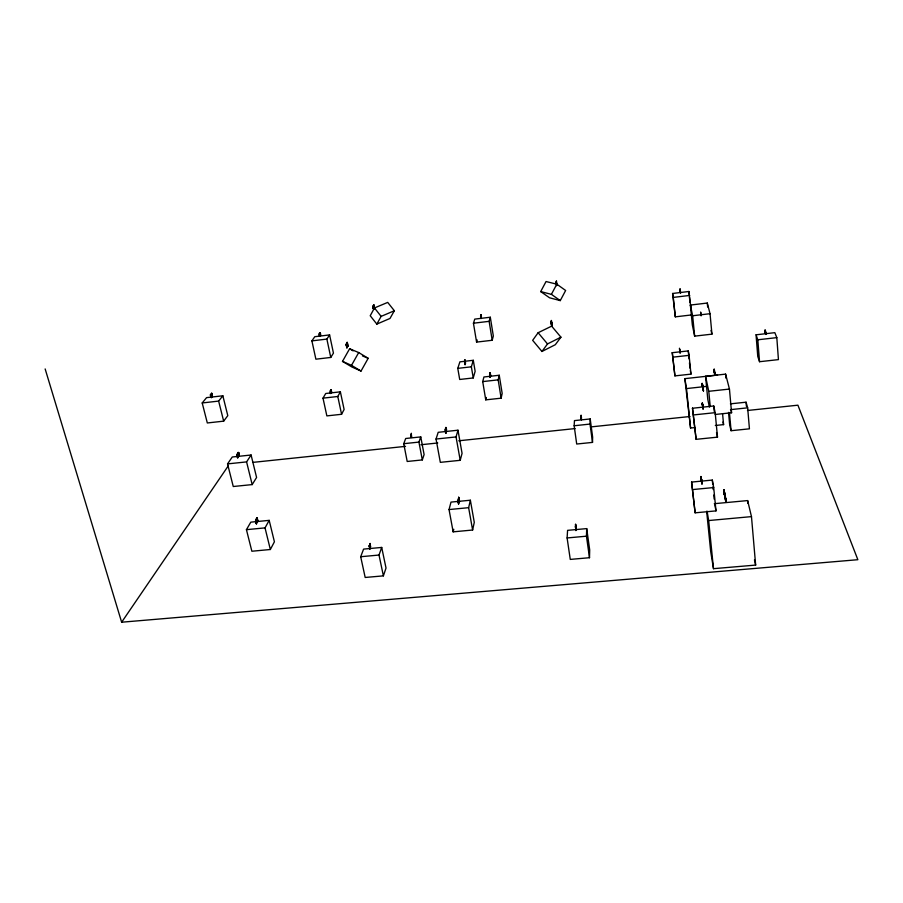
<?xml version="1.0" encoding="UTF-8"?>
<svg xmlns="http://www.w3.org/2000/svg" width="903" height="903" viewBox="0 0 903 903"><rect width="100%" height="100%" fill="white"/><g stroke="black" fill="none" stroke-linecap="round" stroke-linejoin="round"><path stroke-width="1.35" d="M464.514 361.042L465.101 364.756L464.65 361.031M481.276 317.777L481.378 316.185M575.516 527.296L575.911 529.192L575.38 526.268L575.629 527.691M724.714 494.268L725.267 498.14M714.645 372.555L714.363 371.923L714.533 373.108M714.645 372.25L714.736 374.463M764.931 330.351C764.943 328.297 765.462 336.458 765.789 333.41M765.134 330.103L765.439 333.049M765.541 332.214L765.857 334.426M373.165 307.618L373.594 309.289M724.601 493.862L725.448 497.101M724.748 493.851L724.714 494.833M725.211 496.74L724.996 495.307M490.306 377.104L490.126 376.111L490.284 377.296M589.49 557.715L589.693 549.916L586.702 528.605L567.581 530.354L567.107 537.951L570.267 559.409L589.49 557.715L586.453 536.19L586.702 528.605M592.503 442.402L592.639 437.131L590.201 418.947L574.466 420.617L574.15 425.753L576.701 444.028L592.503 442.402L590.031 424.071L590.201 418.947M765.225 330.385L765.575 333.218M210.455 394.893L210.467 395.57M210.444 395.051L210.557 395.412M255.515 520.941L255.752 521.302M765.473 332.631L765.089 332.236M481.197 318.533L481.175 316.897L480.859 318.443M236.981 454.638L236.902 455.496L236.902 454.333M411.181 436.894L410.899 435.528M411.294 437.018L411.339 433.248L411.418 437.052M319.989 336.153C318.601 335.927 319.56 331.209 319.402 335.137M373.334 307.867L373.379 308.431M551.44 323.85L551.598 322.597M702.805 386.371L702.365 385.321M725.583 499.449L724.195 490.893M576.091 527.826C574.839 516.064 576.509 537.274 575.651 527.883M575.888 529.147L575.459 524.406M575.821 530.535L575.854 527.634M581.295 419.703L580.9 416.554L581.408 419.692M581.453 418.958L581.092 415.154L581.498 418.078M255.831 522.103L256 523.559M319.594 333.162L320.249 332.755M373.695 308.081L373.481 309.029M373.221 306.67L373.289 307.133M410.741 434.998L411.283 437.481M551.225 323.421L551.304 321.897L551.372 324.245M481.367 317.246L481.243 317.653M489.765 374.497L489.855 374.203M255.91 522.419L256.542 523.559M237.85 457.099L237.545 455.834L237.579 457.076M702.365 404.713L702.365 402.93L703.177 409.036L702.229 402.998M702.692 405.729C702.128 400.955 703.211 407.896 702.466 405.65M237.568 455.992L237.636 456.783M481.073 318.251L480.723 315.542L480.588 316.693M702.873 405.944C703.2 408.766 702.466 405.221 702.658 406.576M319.459 335.589L320.159 335.611M680.354 290.698L680.444 292.109M765.033 330.464L765.744 331.333L765.462 333.421M446.229 431.611L446.138 430.336L445.935 430.912M765.575 333.365L765.18 332.857M446.138 430.336C443.779 424.929 446.567 438.779 445.845 430.833M481.265 316.208L480.836 314.65L480.746 316.377M480.893 314.82L481.209 315.858M702.094 383.312L702.455 385.096M702.207 384.531L702.816 387.263L702.274 383.504M320.159 335.058L319.888 333.004L320.339 333.771M320.08 335.239L320.463 334.776M330.317 393.11L330.182 392.229M211.595 394.058L211.212 394.859L211.516 393.381M701.552 479.617L701.766 481.389M702.286 403.731L702.342 404.397M373.763 309.018L373.571 308.205M489.753 375.558L489.957 374.485M445.619 427.74L445.743 428.846M551.248 321.152L551.609 326.107L560.932 337.18L555.322 344.698L541.947 351.47L532.657 340.329L538.132 332.722L551.744 326.096L551.609 324.549M551.981 324.335L551.349 320.418L551.88 325.08M211.37 397.23L211.054 396.293L211.268 397.072M319.91 333.139C318.973 332.744 321.175 332.518 320.554 335.442M551.609 322.743L551.394 322.585M556.756 285.45L556.248 281.397M556.801 284.185L546.044 281.533L540.694 291.579L549.521 297.776L560.266 300.609L565.639 290.484L556.801 284.174L551.394 294.344L540.694 291.579M556.846 284.772L556.462 280.788M556.259 282.244L556.609 285.664M480.972 317.867L480.735 317.574M237.049 455.473L237.241 455.033M465.056 363.965L465.113 363.333L464.966 364.575M239.081 455.247L238.64 455.541M211.471 397.489L211.505 396.902M210.76 395.853L210.681 395.39M714.499 372.375C714.702 369.429 714.149 371.968 714.386 371.02M239.34 455.563L238.968 456.297M238.257 453.306L237.828 454.288L238.155 452.527M445.721 428.451L445.901 428.857M211.55 396.428L210.918 394.679M237.805 453.159L238.674 452.471M472.619 530.027L474.278 522.352L470.361 500.228L451.003 502.102L449.039 509.563L453.148 531.844L472.619 530.027L468.634 507.678L470.361 500.228M501.131 398.178L502.17 393.403L499.246 375.253L483.929 376.98L482.71 381.597L485.746 399.86L501.131 398.178L498.174 379.858L499.246 375.253M446.364 431.442L445.924 428.214M446.511 431.42L446.026 428.124M453.148 531.844L453.78 529.282M485.746 399.86L486.345 397.478M458.521 504.066L457.934 500.16M458.848 502.745L458.329 498.603M459.017 502.045L458.837 498.49L459.164 502.023M490.137 373.526L490.408 376.709L490.239 376.099M490.521 375.84L490.205 372.679L490.679 375.614M459.424 500.973C457.099 489.054 461.106 509.597 458.69 498.501M490.521 376.269L489.9 373.436L490.295 376.72M320.136 335.397L319.989 334.663M458.532 503.332L458.002 500.431M458.464 501.978L458.137 501.165L458.611 501.955M458.656 504.055L458.543 501.65M459.006 500.714L458.634 497.395M490.013 373.424L490.397 375.219L490.092 372.691M256.497 523.751L255.933 520.23M255.718 521.934L255.651 520.376M460.214 460.316L462.065 453.351L457.979 430.212L438.203 432.311L436.036 439.039L440.325 462.347L460.214 460.316L456.049 436.928L457.979 430.212M492.191 340.273L493.331 336.006L490.306 317.235L474.764 319.109L473.443 323.218L476.581 342.102L492.191 340.273L489.133 321.333L490.306 317.235M211.381 397.749L211.471 396.677M373.221 308.374L373.345 307.675L373.537 308.849M473.24 377.951L475.136 371.291L473.285 360.297L459.898 361.843L457.776 368.368L459.706 379.474L473.24 377.951L471.355 366.81L473.285 360.297M238.877 455.552L238.471 453.148M237.196 453.961L237.782 457.934L238.516 455.247M476.581 342.102L477.224 339.968M445.935 433.18L445.337 429.139M445.54 430.2L445.63 431.499M465.44 363.254L465.18 361.787M465.327 363.988L464.831 360.365L465.147 363.548M239.069 456.105L239.193 455.575A1.783 0.621 84.4 0 0 239.182 454.502L239.024 453.678M256.317 522.747L256.034 522.024L256.452 523.221M465.214 361.2L464.932 361.708L464.943 359.631L465.564 363.243M464.447 361.663L464.943 363.954M373.199 305.993L373.311 306.286M383.391 575.866L386.021 568.066L381.709 547.432L363.593 549.103L360.692 556.722L365.184 577.468L383.391 575.866L379.012 555.052L381.709 547.432M422.311 459.92L424.105 454.581L420.764 436.905L405.707 438.497L403.731 443.689L407.197 461.478L422.311 459.92L418.924 442.098L420.764 436.905M212.16 396.067L212.081 394.701M211.731 396.586L211.934 395.999M212.34 396.552L212.318 394.487M330.374 392.421L330.329 390.83M369.779 549.284L369.169 545.615L370.23 548.053M369.395 546.552L369.801 547.274M369.756 548.268L370.456 546.552L370.004 543.787L370.591 546.541L370.038 548.934L369.891 548.256M411.554 436.973L411.587 435.867M370.365 548.042L370.151 543.414M211.246 393.697L211.866 393.279M319.594 334.957L319.29 333.297M210.376 394.769L210.692 394.453M446.161 428.361L445.924 427.379L446.409 429.952M481.062 315.565L480.881 314.639M481.006 315.226L480.723 315.869M319.515 336.356L319.989 335.679M270.347 549.509L274.41 541.789L269.184 520.365L250.808 522.148L246.429 529.666L251.869 551.236L270.347 549.509L265.031 527.883L269.184 520.365M341.571 414.285L344.111 409.477L340.375 391.834L325.723 393.494L323.003 398.155L326.863 415.899L341.571 414.285L337.79 396.496L340.375 391.834M464.695 361.81L464.752 364.304M376.833 324.109L381.122 316.377L394.351 310.745L387.714 302.403L374.463 307.946L370.23 315.734L376.833 324.109L389.994 318.454L394.351 310.745M411.046 435.697L410.989 436.826M361.031 371.054L368.176 358.31L358.705 352.554L349.608 348.75L342.497 361.381L351.944 367.013L361.031 371.054L351.504 365.354L342.497 361.381M351.504 365.354L358.705 352.554M257.276 522.566L256.08 519.439C256.858 516.832 258.066 524.666 256.396 518.886M257.22 518.74L257.479 522.194L256.463 519.835M257.174 520.929L257.231 517.656L257.761 521.494L257.084 518.751M331.006 393.336L330.645 390.875L331.254 392.895M331.491 392.658C330.069 384.994 332.71 397.726 330.758 390.864M331.232 391.868C330.78 390.514 330.577 387.308 331.74 392.218M331.119 393.324L330.588 390.13M256.531 518.875L256.08 519.439M257.31 520.918L257.231 517.656M330.216 390.841L330.464 391.958M373.887 308.849L374.056 306.715L374.339 308.149M373.853 308.273L374.181 306.704M373.966 308.781L373.323 305.496L373.819 306.569L373.944 304.65L374.463 307.946L381.122 316.377M374.09 308.77L373.571 305.27M346.142 344.133L346.899 347.915L347.079 345.838L346.142 344.133L346.628 346.594M346.899 347.915L347.068 346.447M347.316 347L347.283 345.16C349.179 349.698 346.38 337.97 347.328 344.077L346.741 343.174L347.61 346.729M346.808 346.075L346.38 345.149L346.944 346.063M211.991 396.835L212.216 394.114M252.185 484.595L256.587 477.473L251.09 455.01L232.274 456.997L227.545 463.894L233.256 486.514L252.185 484.595L246.587 461.896L251.09 455.01M330.769 357.441L333.444 353.118L329.595 334.911L314.775 336.706L311.907 340.882L315.881 359.191L330.769 357.441L326.875 339.088L329.595 334.911M702.861 386.969L702.669 386.044L703.403 390.66L702.184 383.651M45.15 368.943L121.645 622.212L228.154 466.05M411.091 436.183L410.628 435.178M490.069 376.867L489.979 376.235M255.696 522.826L256.565 523.898M541.947 351.47L547.511 343.93L560.932 337.18M223.662 421.148L227.793 415.651L222.849 395.785L206.573 397.636L202.204 402.964L207.318 422.965L223.662 421.148L218.639 401.09L222.849 395.785M238.302 456.049L239.114 456.275M330.848 392.771L330.6 393.505L330.329 392.67M445.653 429.331L445.924 427.537M238.923 453.961L238.392 453.08L238.245 454.107M238.144 452.403L239.047 453.25M211.505 393.29L212.228 393.798M680.32 291.974L680.015 289.332L680.614 292.99M680.117 288.926L680.286 290.077M680.286 291.951L680.14 290.134M691.664 314.921L675.309 316.851L672.6 293.475L688.876 291.5L691.246 310.745M481.13 317.529L480.927 318.206M311.907 340.882L326.875 339.088M672.6 293.475L673.277 297.403L689.734 295.428M473.443 323.218L489.133 321.333M690.366 305.067L707.286 303.047L710.04 313.702L711.948 334.144L694.655 336.142L692.341 324.978L690.366 305.067L692.646 315.757L694.655 336.142M551.575 324.978L551.677 324.346M700.638 312.269L700.954 315.542L700.762 312.257M692.646 315.757L710.04 313.702M701.078 315.745L701.202 315.734M765.202 330.972L765.439 330.543M457.776 368.368L471.355 366.81M756.048 334.81L774.83 332.665L776.817 337.632L778.431 359.62L759.547 361.708L757.775 356.516L756.048 334.81L757.809 339.788L759.547 361.708M679.44 348.219L680.049 352.994L679.824 349.777M202.204 402.964L218.639 401.09M757.809 339.788L776.817 337.632M680.173 352.983L679.564 348.93M672.272 352.701L688.255 350.895L689.079 355.342L690.976 374.124L674.925 375.896L672.272 352.701L674.925 375.896M672.938 357.159L689.079 355.342M323.003 398.155L337.79 396.496M482.71 381.597L498.174 379.858M714.239 369.462C715.424 381.811 713.415 363.796 714.499 370.715M709.408 407.106L707.783 399.307L705.57 376.325L725.606 374.124L729.455 389.069L731.577 412.761L715.142 414.477M694.7 427.604L690.569 428.033L684.846 378.65L717.546 375.061M702.286 383.831L702.308 384.892M702.511 384.655L702.929 388.313M702.274 384.362L702.32 384.204M684.846 378.65L686.506 388.572L705.988 386.45M702.985 387.647L702.387 384.667L702.884 388.064M702.444 384.949L703.087 388.155M703.403 391.01L703.403 390.389L703.527 390.999M705.57 376.325L708.765 391.304L729.455 389.069M702.32 403.494L702.794 405.47M237.331 454.683L237.444 454.931M237.67 454.265L238.347 455.801M730.403 403.844L746.059 402.196L747.661 407.84L749.434 428.823L731.08 430.708L729.669 424.85L728.54 412.411M692.488 408.246L713.731 405.989L715.176 412.66L717.501 437.154L696.123 439.332L692.488 408.246L696.123 439.332M702.827 407.727L703.019 409.059M702.805 407.953L702.861 406.124M436.036 439.039L456.049 436.928M403.731 443.689L418.924 442.098M574.15 425.753L590.031 424.071M730.504 409.646L747.661 407.84M227.545 463.894L246.587 461.896M693.651 414.917L715.176 412.66M252.772 462.392L405.526 446.364M420.945 444.739L437.752 442.978M458.78 440.777L575.098 428.575M590.506 426.95L690.005 416.509M747.47 410.481L797.913 405.187L857.85 559.702L121.645 622.212M715.334 425.471L723.585 424.624L722.569 413.676M458.645 497.937L458.859 500.725M701.812 481.559C699.317 465.722 703.144 493.298 701.134 478.218M701.462 479.267L701.552 481.875M691.585 482.078L712.309 480.08L713.709 487.552L715.977 510.895L695.129 512.825L691.585 482.078L695.129 512.825M701.496 481.525L701.394 479.527L701.687 480.419M701.484 480.385L701.879 482.676M701.913 484.064L701.857 482.812M449.039 509.563L468.634 507.678M246.429 529.666L265.031 527.883M692.703 489.561L713.709 487.552M724.025 490.498L724.409 494.02L723.8 489.753L724.172 491.006M724.161 493.106L724.195 491.243M724.872 495.533L723.946 491.751M724.477 492.293L724.071 490.882L724.251 491.74M724.014 492.349L724.917 496.413M724.364 492.993L724.691 495.307L724.037 490.905M723.879 490.464L724.669 493.252M725.278 497.056C724.116 489.347 726.644 510.116 725.29 496.323M725.064 496.808L725.188 496.119M724.872 496.932L725.583 498.874M725.278 497.316L725.73 499.438L725.538 498.851M725.188 497.722L725.617 498.501L725.301 497.113M725.707 500.307C725.572 497.767 726.159 504.585 725.47 499.111M714.296 503.693L747.639 500.578L751.477 516.618L755.653 565.086L713.494 568.676L710.706 551.609L706.665 511.414M369.169 545.615L370.061 546.925M575.685 528.029L575.764 529.214M369.553 548.268L369.541 548.843M575.73 529.914L575.967 530.524M707.083 511.166L708.663 520.546L751.477 516.618M360.692 556.722L379.012 555.052M567.107 537.951L586.453 536.19M212.137 394.43L211.674 393.866L211.46 394.746M362.442 355.906L368.176 358.31M349.608 348.75L353.129 350.883M551.394 294.344L560.266 300.609M765.236 331.254L765.304 330.712M211.923 393.945L212.318 395.232M538.132 332.722L547.511 343.93M255.91 520.331L256.339 523.018M237.624 455.88L237.861 456.884M680.241 290.077L679.97 289.129M237.658 457.719L237.275 457.11M238.663 452.663L239.318 454.491M255.82 520.918L256.08 521.607M211.268 396.011L211.595 396.654M551.202 321.976L551.191 323.206M373.334 307.234L372.939 306.523M237.568 457.561L237.455 455.405L237.365 456.828M480.768 316.998L480.723 317.359M723.969 489.81L723.969 490.927M373.221 307.483L373.108 306.828M211.11 397.196L210.986 396.564M256.204 523.243L256.068 522.656M481.107 315.282L481.141 316.016M210.975 394.825L211.088 395.424M320.215 332.993L320.384 333.613M551.541 324.832L551.44 323.421M210.907 397.467L210.771 396.722M575.866 528.515L576.024 529.271M551.473 323.601L551.609 324.651M445.992 430.359L446.342 430.844L446.285 430.189M711.022 330.442L711.948 334.144M730.922 410.165L731.577 412.761M257.095 517.679L257.897 521.471M702.658 404.42L702.432 405.379M714.092 369.474L714.487 372.025M722.976 421.972L723.585 424.624M754.456 559.837L755.653 565.086M702.297 403.72L702.726 406M702.162 383.899L702.432 384.757M551.372 322.055L551.485 322.664M331.029 390.198L331.514 392.444M369.53 546.541L369.767 547.692M716.519 432.537L717.501 437.154M489.9 373.436L490.284 375.242M346.741 343.174L347.452 346.978M346.515 345.127L346.763 346.357M347.192 342.418L347.903 346.221M724.974 495.815L725.606 498.321M702.884 387.376L703.256 389.701L702.76 388.076M702.782 387.579L702.523 385.344M724.691 496.04L724.522 493.264M680.049 289.479L680.49 293.012M373.447 305.293L373.707 306.58M556.282 282.086L556.44 282.65L556.158 282.097M702.568 386.529L702.376 385.637M690.343 370.659L690.976 374.124M714.804 504.461L715.977 510.895M445.992 430.81L446.105 431.442M458.34 499.133L458.984 502.734M489.957 376.935L489.934 376.133M238.855 454.299L238.945 455.067M702.647 406.09L702.613 405.312M701.349 478.263L701.191 478.274M702.071 484.053L701.71 482.36M446.398 428.767L446.556 430.009M701.665 480.622L701.405 479.764M724.217 491.808L724.285 492.564M551.654 325.43L551.609 326.107M765.281 332.552L765.112 331.085M481.299 316.276L481.367 316.897M714.499 372.567L714.883 374.44M723.8 490.092L724.082 491.503M724.33 492.666L724.025 491.018M725.583 499.404L725.82 501.605M725.752 500.093L725.877 501.142M702.557 405.052L702.681 405.932M673.277 297.403L675.309 316.851M686.506 388.572L690.569 428.033M701.281 478.195L701.71 482.834M688.255 350.895L689.057 358.875M689.463 362.859L690.005 368.187M701.146 477.055L701.665 482.586M688.876 291.5L689.158 294.265M689.429 297.019L689.982 302.55M708.663 520.546L713.494 568.676M712.309 480.08L712.715 484.155M712.975 486.875L713.246 489.595M713.776 495.025L714.171 499.099M708.765 391.304L710.232 406.576M707.286 303.047L707.67 307.043M725.132 497.406L725.278 498.659M713.731 405.989L714.239 411.373M680.343 291.059L680.309 291.838M729.443 412.569L731.08 430.708M725.606 374.124L725.967 378.199M747.639 500.578L747.876 503.366M765.01 331.503L765.089 330.679M746.059 402.196L746.409 406.35M724.59 492.88L724.624 495.137L724.443 492.903M724.387 491.864L724.545 495.318M765.304 330.554L765.349 331.187M765.721 334.437L765.778 332.902"/></g></svg>
